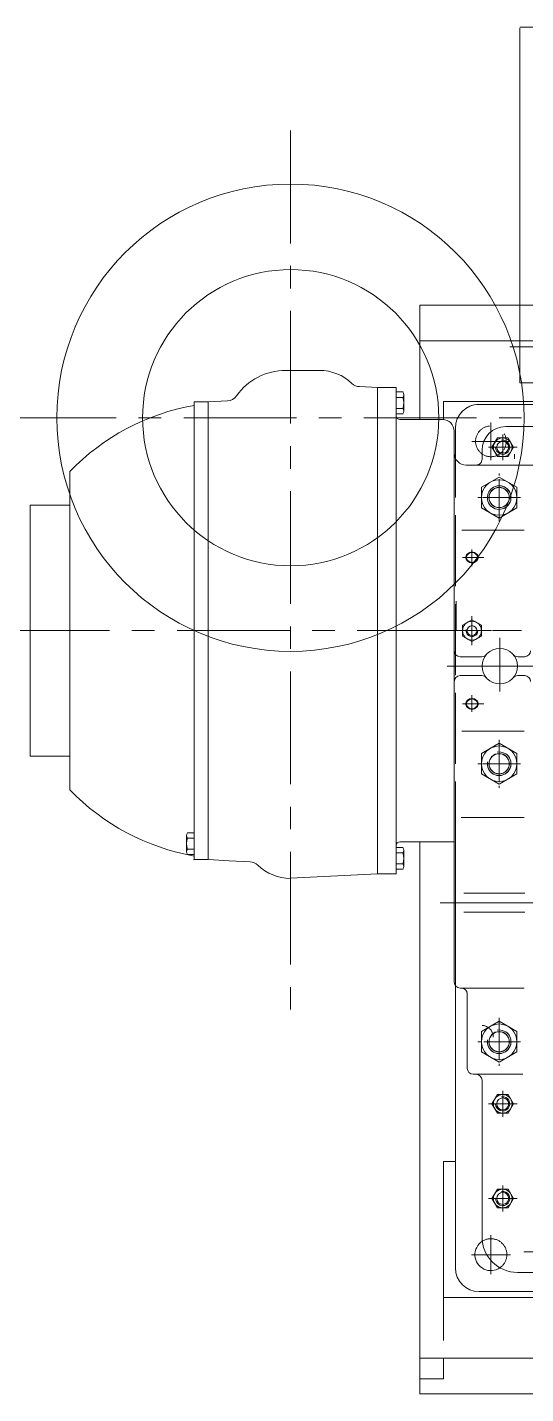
# Model space of a CAD drawing. Header units: inches. Extents: x 76 to 22091, y 292 to 17065.
# Drawn here: x 18103 to 18525, y 11584 to 12739 of the extents above; entities that cross this region are included whole.
import ezdxf

# ---------------------------------------------------------------- set-up
doc = ezdxf.new("R2010")
doc.units = ezdxf.units.IN
doc.header["$MEASUREMENT"] = 0
for name, pattern in [('ACAD_ISO02W100', [15, 12, -3]), ('CENTER', [50.8, 31.75, -6.35, 6.35, -6.35]), ('EB_DASHDOT', [39, 30, -3, 3, -3]), ('EB_DASHDOTDOT', [45, 30, -3, 3, -3, 3, -3])]:
    doc.linetypes.add(name, pattern=pattern)
for name, color, linetype, lineweight in [('CAXA0', 7, 'Continuous', 5), ('CAXA1', 5, 'CENTER', 5), ('CAXA3', 7, 'Continuous', 5), ('虚线', 6, 'ACAD_ISO02W100', 5)]:
    doc.layers.add(name, color=color, linetype=linetype, lineweight=lineweight)

msp = doc.modelspace()

# ---------------------------------------------------------------- linework, layer by layer
at = {"color": 7, "lineweight": 5}
for p, q in [((18519.98, 12738.9), (19225.98, 12738.9)), ((18519.98, 12438.3), (18519.98, 12738.3)), ((18435.48, 12407.4), (18435.48, 12503.91)), ((19885.48, 12503.91), (18435.48, 12503.91)), ((18800.48, 12473.91), (18435.48, 12473.91)), ((18321.94, 12448.86), (18350.49, 12448.86)), ((18399.48, 12434.4), (18384.37, 12435.19)), ((18399.48, 12434.4), (18399.48, 12409.9)), ((18399.48, 12023.4), (18399.48, 12434.4)), ((18415.48, 12434.4), (18399.48, 12434.4)), ((18415.48, 12023.4), (18415.48, 12434.4)), ((18415.48, 12412.16), (18415.48, 12430.64)), ((18421.16, 12430.64), (18415.48, 12430.64)), ((18421.88, 12414.47), (18421.88, 12428.33)), ((18519.98, 12438.3), (18870.99, 12438.3)), ((18244.49, 12422.36), (18244.49, 12035.36)), ((18256.49, 12422.36), (18244.49, 12422.36)), ((18256.49, 12422.36), (18272.74, 12423.21)), ((18256.49, 12422.36), (18256.49, 12035.36)), ((18421.16, 12426.02), (18415.48, 12426.02)), ((18421.16, 12416.78), (18415.48, 12416.78)), ((18455.48, 12407.35), (18455.48, 12422.64)), ((18775.48, 12422.64), (18455.48, 12422.64)), ((18745.48, 12420.16), (18485.48, 12420.16)), ((18421.16, 12412.16), (18415.48, 12412.16)), ((18418.48, 12407.4), (18454.48, 12407.4)), ((18464.48, 12397.4), (18464.48, 11931.81)), ((18465.5, 12400.16), (18465.5, 12374.49)), ((18507.99, 12401.4), (18722.98, 12401.4)), ((18487.99, 12381.4), (18488.02, 12373.92)), ((18139.43, 12363.4), (18139.43, 12094.32)), ((18474.48, 12368.9), (18744.45, 12368.9)), ((18105.99, 12334.9), (18105.99, 12122.9)), ((18105.99, 12334.9), (18138.99, 12334.9)), ((18523.48, 12313.9), (18470.9, 12313.9)), ((18469.48, 12206.9), (18487.78, 12206.9)), ((18518.18, 12206.9), (18524.05, 12206.9)), ((18469.48, 12190.9), (18487.78, 12190.9)), ((18518.18, 12190.9), (18524.05, 12190.9)), ((18523.48, 12143.9), (18470.9, 12143.9)), ((18105.99, 12122.9), (18139.43, 12122.9)), ((18523.48, 12071), (18470.42, 12071)), ((18238.09, 12041.93), (18238.09, 12055.79)), ((18238.81, 12058.1), (18244.49, 12058.1)), ((18238.81, 12053.48), (18244.49, 12053.48)), ((18244.49, 12039.63), (18244.49, 12058.1)), ((18418.48, 12050.4), (18464.48, 12050.4)), ((18435.48, 11813.9), (18435.48, 12050.4)), ((18238.81, 12044.24), (18244.49, 12044.24)), ((18238.81, 12039.63), (18244.49, 12039.63)), ((18244.49, 12035.36), (18256.49, 12035.36)), ((18256.49, 12035.36), (18274.18, 12034.44)), ((18415.48, 12045.64), (18415.48, 12027.16)), ((18421.16, 12045.64), (18415.48, 12045.64)), ((18421.16, 12041.02), (18415.48, 12041.02)), ((18421.88, 12043.33), (18421.88, 12029.47)), ((18274.18, 12034.44), (18291.88, 12033.51)), ((18421.16, 12031.78), (18415.48, 12031.78)), ((18421.16, 12027.16), (18415.48, 12027.16)), ((18399.48, 12023.4), (18325.99, 12019.55)), ((18399.48, 12023.4), (18325.99, 12019.55)), ((18415.48, 12023.4), (18399.48, 12023.4)), ((18415.48, 12023.4), (18399.48, 12023.4)), ((18524.05, 12006.91), (18472.48, 12006.91)), ((18524.05, 11990.91), (18472.48, 11990.91)), ((18465.48, 11928.27), (18465.48, 11726.4)), ((18523.48, 11926.81), (18469.48, 11926.81)), ((18475.48, 11868.9), (18475.48, 11921.81)), ((18465.48, 11873.9), (18465.48, 11690.16)), ((18475.48, 11868.9), (18475.48, 11858.9)), ((18480.48, 11853.9), (18482.98, 11853.9)), ((18481.73, 11853.9), (18522.39, 11853.9)), ((18487.98, 11848.9), (18487.98, 11716.4)), ((18435.48, 11583.91), (18435.48, 11813.9)), ((18455.48, 11780.16), (18455.48, 11665.16)), ((18465.48, 11780.16), (18455.48, 11780.16)), ((18712.98, 11686.4), (18517.98, 11686.4)), ((18745.48, 11670.16), (18485.48, 11670.16)), ((18775.48, 11665.16), (18455.48, 11665.16)), ((19885.48, 11613.91), (18435.48, 11613.91)), ((18455.48, 11596.41), (18455.48, 11613.91)), ((18455.48, 11596.41), (18435.48, 11596.41)), ((19885.48, 11583.91), (18435.48, 11583.91))]:
    msp.add_line(p, q, dxfattribs=at)
for centre, radius in [((18325.99, 12408.9), 197.5), ((18326.19, 12408.9), 125.21), ((18502.98, 12198.9), 15)]:
    msp.add_circle(centre, radius, dxfattribs=at)
for centre, radius, start, end in [((18321.94, 12397.86), 51, 89.99998, 144.5979), ((18350.49, 12408.86), 40, 46.51566, 90.0001), ((18384.89, 12445.14), 10, 226.51567, 267), ((18417.86, 12428.33), 4.02, 324.96996, 35.03004), ((18272.22, 12433.2), 10, 273, 324.59791), ((18406.88, 12421.4), 15, 342.06607, 17.93393), ((18417.86, 12414.47), 4.02, 324.96996, 35.03004), ((18485.5, 12400.16), 20, 90, 180), ((18485.48, 12400.16), 20, 90, 138.60456), ((18418.48, 12410.4), 3, 180, 270), ((18454.48, 12397.4), 10, 0, 90), ((18507.99, 12381.4), 20, 90, 180), ((18474.48, 12378.9), 10, 180, 270), ((18483.02, 12373.9), 5, 270, 0.20444), ((18469.48, 12211.9), 5, 180, 270), ((18487.78, 12211.9), 5, 270, 319.45841), ((18518.18, 12211.9), 5, 220.54155, 270.00002), ((18524.05, 12211.9), 5, 270, 0), ((18469.48, 12185.9), 5, 90, 180), ((18487.78, 12185.9), 5, 40.54159, 90), ((18518.18, 12185.9), 5, 89.99998, 139.45845), ((18524.05, 12185.9), 5, 0, 90), ((18242.11, 12055.79), 4.02, 144.96996, 215.03004), ((18253.09, 12048.86), 15, 162.06607, 197.93393), ((18418.48, 12047.4), 3, 90, 180), ((18242.11, 12041.93), 4.02, 144.96996, 215.03004), ((18417.86, 12043.33), 4.02, 324.96996, 35.03004), ((18406.88, 12036.4), 15, 342.06607, 17.93393), ((18291.36, 12023.52), 10, 45.94288, 87.00002), ((18325.99, 12059.31), 39.8, 225.94293, 270), ((18417.86, 12029.47), 4.02, 324.96996, 35.03004), ((18469.48, 11931.81), 5, 180, 270), ((18470.48, 11921.81), 5, 0, 90), ((18480.48, 11858.9), 5, 180, 270), ((18482.98, 11848.9), 5, 0, 90), ((18495.48, 11701.41), 13.5, 122.61987, 304.72352), ((18517.98, 11716.4), 30, 180, 270), ((18485.48, 11690.16), 20, 180, 270)]:
    msp.add_arc(centre, radius, start, end, dxfattribs=at)
for centre in [(18479.48, 12290.76), (18479.48, 12167.01)]:
    msp.add_ellipse(centre, major_axis=(4.71, 0), ratio=0.8792683, dxfattribs=at)
msp.add_point((18244.49, 12035.36), dxfattribs=at)
at = {"layer": 'CAXA0', "color": 7, "lineweight": 5}
for p, q in [((18500.94, 12391.76), (18496.4, 12383.9)), ((18496.4, 12383.9), (18500.94, 12376.03)), ((18510.02, 12391.76), (18500.94, 12391.76)), ((18514.56, 12383.9), (18510.02, 12391.76)), ((18510.02, 12376.03), (18514.56, 12383.9)), ((18510.02, 12376.03), (18500.94, 12376.03)), ((18502.48, 12358.72), (18487.48, 12350.06)), ((18502.48, 12358.72), (18517.48, 12350.06)), ((18487.48, 12350.06), (18487.48, 12332.74)), ((18517.48, 12350.06), (18517.48, 12332.74)), ((18502.48, 12324.08), (18487.48, 12332.74)), ((18502.48, 12324.08), (18517.48, 12332.74)), ((18479.48, 12238.14), (18471.48, 12233.52)), ((18471.48, 12224.28), (18471.48, 12233.52)), ((18479.48, 12238.14), (18487.48, 12233.52)), ((18487.48, 12224.28), (18487.48, 12233.52)), ((18479.48, 12219.66), (18471.48, 12224.28)), ((18479.48, 12219.66), (18487.48, 12224.28)), ((18502.48, 12133.72), (18487.48, 12125.06)), ((18502.48, 12133.72), (18517.48, 12125.06)), ((18487.48, 12107.74), (18487.48, 12125.06)), ((18517.48, 12107.74), (18517.48, 12125.06)), ((18502.48, 12099.08), (18487.48, 12107.74)), ((18502.48, 12099.08), (18517.48, 12107.74)), ((18502.48, 11898.73), (18487.48, 11890.07)), ((18502.48, 11898.73), (18517.48, 11890.07)), ((18487.48, 11872.75), (18487.48, 11890.07)), ((18517.48, 11872.75), (18517.48, 11890.07)), ((18502.48, 11864.09), (18487.48, 11872.75)), ((18502.48, 11864.09), (18517.48, 11872.75)), ((18500.94, 11836.77), (18496.4, 11828.9)), ((18496.4, 11828.9), (18500.94, 11821.04)), ((18510.02, 11836.77), (18500.94, 11836.77)), ((18514.56, 11828.9), (18510.02, 11836.77)), ((18510.02, 11821.04), (18514.56, 11828.9)), ((18510.02, 11821.04), (18500.94, 11821.04)), ((18500.94, 11756.77), (18496.4, 11748.9)), ((18496.4, 11748.9), (18500.94, 11741.04)), ((18510.02, 11756.77), (18500.94, 11756.77)), ((18514.56, 11748.9), (18510.02, 11756.77)), ((18510.02, 11741.04), (18514.56, 11748.9)), ((18510.02, 11741.04), (18500.94, 11741.04))]:
    msp.add_line(p, q, dxfattribs=at)
for centre, radius in [((18505.48, 12383.9), 7.86), ((18505.48, 12383.9), 5.05), ((18502.48, 12341.4), 15), ((18502.48, 12341.4), 8.65), ((18502.48, 12341.4), 8.5), ((18479.48, 12228.9), 8), ((18479.48, 12228.9), 4.25), ((18502.48, 12116.4), 15), ((18502.48, 12116.4), 8.65), ((18502.48, 12116.4), 8.5), ((18502.48, 11881.41), 15), ((18502.48, 11881.41), 8.65), ((18502.48, 11881.41), 8.5), ((18505.48, 11828.9), 7.86), ((18505.48, 11828.9), 5.05), ((18505.48, 11748.9), 7.86), ((18505.48, 11748.9), 5.05)]:
    msp.add_circle(centre, radius, dxfattribs=at)
at = {"layer": 'CAXA1', "linetype": 'CENTER', "lineweight": 5, "ltscale": 3}
for p, q in [((18325.99, 12651.55), (18325.99, 11889.64)), ((18559.48, 12468.9), (18511.48, 12468.9)), ((18569.48, 12468.91), (18521.48, 12468.91)), ((18083.33, 12408.9), (18568.64, 12408.9)), ((18495.48, 12404.91), (18495.48, 12372.91)), ((18479.48, 12388.91), (18511.48, 12388.91)), ((18505.73, 12383.9), (18515.48, 12383.9)), ((18515.48, 12378.05), (18515.48, 12374.15)), ((18502.48, 12355.4), (18502.48, 12327.4)), ((18502.48, 12355.4), (18502.48, 12327.4)), ((18488.48, 12341.4), (18516.48, 12341.4)), ((18488.48, 12341.4), (18516.48, 12341.4)), ((18471.53, 12290.76), (18489.48, 12290.76)), ((18479.48, 12283.36), (18479.48, 12297.44)), ((16401.3, 12228.9), (18722.08, 12228.9)), ((18494.98, 12228.89), (18472.98, 12228.89)), ((18479.98, 12228.89), (18495.98, 12228.89)), ((18479.98, 12228.89), (18495.98, 12228.89)), ((18502.98, 12222.95), (18502.98, 12177.41)), ((18521.48, 12228.89), (18505.48, 12228.89)), ((18458.39, 12198.9), (18540.19, 12198.9)), ((18479.48, 12174.41), (18479.48, 12160.33)), ((18471.53, 12167.01), (18489.48, 12167.01)), ((18502.48, 12130.4), (18502.48, 12102.4)), ((18488.48, 12116.4), (18516.48, 12116.4)), ((18452.66, 11998.9), (19054.43, 11998.9)), ((18502.48, 11897.9), (18502.48, 11869.9)), ((18495.73, 11828.9), (18515.23, 11828.9)), ((18505.48, 11838.65), (18505.48, 11819.15)), ((18505.48, 11758.65), (18505.48, 11739.15)), ((18495.73, 11748.9), (18515.23, 11748.9)), ((18495.48, 11717.91), (18495.48, 11684.91)), ((18478.98, 11701.41), (18511.98, 11701.41))]:
    msp.add_line(p, q, dxfattribs=at)
at = {"layer": 'CAXA1', "linetype": 'EB_DASHDOT', "lineweight": 5}
for p, q in [((18505.48, 12373.03), (18505.48, 12394.76)), ((18493.4, 12383.9), (18517.56, 12383.9)), ((18496.48, 12383.9), (18514.48, 12383.9)), ((18505.48, 12392.9), (18505.48, 12374.9)), ((18502.48, 12321.08), (18502.48, 12361.72)), ((18502.48, 12354.4), (18502.48, 12328.4)), ((18520.48, 12341.4), (18484.48, 12341.4)), ((18489.48, 12341.4), (18515.48, 12341.4)), ((18479.48, 12241.14), (18479.48, 12216.66)), ((18490.48, 12228.9), (18468.48, 12228.9)), ((18502.48, 12136.72), (18502.48, 12096.08)), ((18502.48, 12129.4), (18502.48, 12103.4)), ((18520.48, 12116.4), (18484.48, 12116.4)), ((18489.48, 12116.4), (18515.48, 12116.4)), ((18502.48, 11901.73), (18502.48, 11861.09)), ((18502.48, 11894.41), (18502.48, 11868.41)), ((18520.48, 11881.41), (18484.48, 11881.41)), ((18489.48, 11881.41), (18515.48, 11881.41)), ((18505.48, 11818.04), (18505.48, 11839.77)), ((18493.4, 11828.9), (18517.56, 11828.9)), ((18496.48, 11828.9), (18514.48, 11828.9)), ((18505.48, 11837.9), (18505.48, 11819.9)), ((18505.48, 11738.04), (18505.48, 11759.77)), ((18505.48, 11757.9), (18505.48, 11739.9)), ((18493.4, 11748.9), (18517.56, 11748.9)), ((18496.48, 11748.9), (18514.48, 11748.9)), ((18523.4, 11703.9), (18547.56, 11703.9))]:
    msp.add_line(p, q, dxfattribs=at)
at = {"layer": 'CAXA3', "color": 7, "linetype": 'Continuous', "lineweight": 5}
for start, end in [(100.12456, 135.94934), (224.05066, 259.87544)]:
    msp.add_arc((18278.5, 12228.86), 193.5, start, end, dxfattribs=at)
at = {"layer": 'CAXA3', "color": 7, "lineweight": 5}
for centre, radius, start, end in [((18505.48, 12383.9), 6, 180, 100), ((18502.48, 12341.4), 10, 0, 190), ((18502.48, 12341.4), 10, 180, 100), ((18479.48, 12228.9), 5, 170, 0), ((18502.48, 12116.4), 10, 180, 100), ((18502.48, 12116.4), 10, 170, 0), ((18502.48, 11881.41), 10, 180, 100), ((18502.48, 11881.41), 10, 170, 0), ((18505.48, 11828.9), 6, 180, 100), ((18505.48, 11748.9), 6, 180, 100)]:
    msp.add_arc(centre, radius, start, end, dxfattribs=at)
at = {"layer": 'CAXA3', "color": 7, "linetype": 'EB_DASHDOTDOT', "lineweight": 5}
for centre in [(18479.48, 12290.76), (18479.48, 12167.01)]:
    msp.add_ellipse(centre, major_axis=(5.17, 0), ratio=0.8644444, dxfattribs=at)
at = {"layer": '虚线', "color": 7, "lineweight": 5, "ltscale": 5}
for p, q in [((18465.49, 12401.4), (18465.49, 11901.51)), ((18465.98, 12253.88), (18465.98, 12228.89)), ((18465.48, 12051.4), (18465.48, 11946.4)), ((18505.48, 11743.85), (18505.48, 11742.9)), ((18455.48, 11628.91), (18455.48, 11673.91))]:
    msp.add_line(p, q, dxfattribs=at)
msp.add_circle((18495.48, 12388.91), 13, dxfattribs=at)
for centre, radius, start, end in [((18487.48, 11885.24), 10, 0, 87), ((18495.48, 11701.41), 13.5, 304.72352, 122.61987)]:
    msp.add_arc(centre, radius, start, end, dxfattribs=at)

doc.saveas('drawing.dxf')
